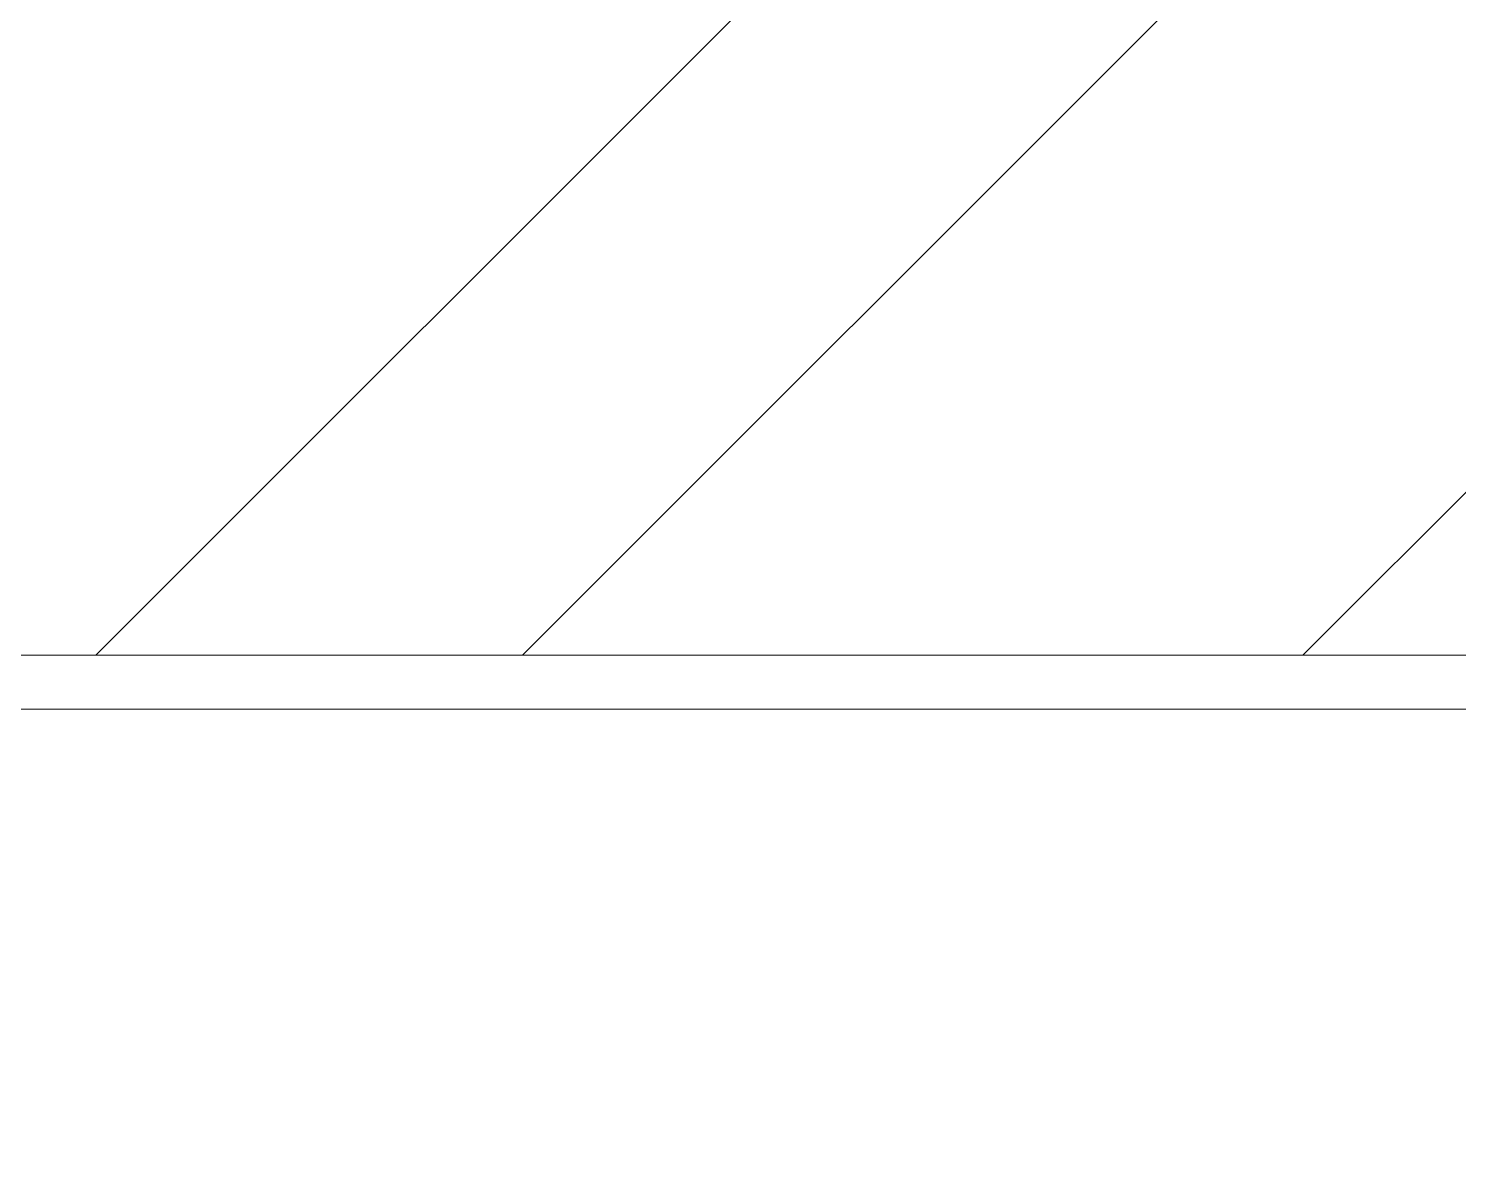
# Model space of a CAD drawing. Header units: millimetres. Extents: x 4003075 to 5615882, y 1445368 to 2591247.
# Drawn here: x 5377721 to 5380381, y 2442003 to 2444134 of the extents above; entities that cross this region are included whole.
import ezdxf

# ---------------------------------------------------------------- set-up
doc = ezdxf.new("R2010")
doc.units = ezdxf.units.MM
doc.layers.add('XR-평면도$0$A-ELEV-LIN3', color=9, linetype='Continuous', lineweight=18)
pattern_1 = [(45, (5195882, 1106247), (-1122.532, 1122.532), []), (45, (5195882, 1107040.7), (-1122.532, 1122.532), [])]

msp = doc.modelspace()

# ---------------------------------------------------------------- hatches: boundary and pattern name
at = {"layer": 'XR-평면도$0$A-ELEV-LIN3'}
h = msp.add_hatch(dxfattribs=at)
h.set_pattern_fill('STEEL', color=256, scale=500)
h.set_pattern_definition([(45, (5195882, 1106247), (-1122.532, 1122.532), []), (45, (5195882, 1107040.7), (-1122.532, 1122.532), [])])
h.paths.add_polyline_path([(5322875, 2431767.6), (5322875, 2430067.6), (5456375, 2430067.6), (5456375, 2431767.6)])
h.paths.add_polyline_path([(5364775, 2444667.6), (5364775, 2442967.6), (5498275, 2442967.6), (5498275, 2444667.6)])
h = msp.add_hatch(dxfattribs=at)
h.set_pattern_fill('STEEL', color=256, scale=500)
h.set_pattern_definition(pattern_1)
h.paths.add_polyline_path([(5322875, 2431767.6), (5322875, 2430067.6), (5456375, 2430067.6), (5456375, 2431767.6)])
h.paths.add_polyline_path([(5364775, 2444667.6), (5364775, 2442967.6), (5498275, 2442967.6), (5498275, 2444667.6)])
h = msp.add_hatch(dxfattribs=at)
h.set_pattern_fill('STEEL', color=256, scale=500)
h.set_pattern_definition(pattern_1)
h.paths.add_polyline_path([(5322875, 2431767.6), (5322875, 2430067.6), (5456375, 2430067.6), (5456375, 2431767.6)])
h.paths.add_polyline_path([(5364775, 2444667.6), (5364775, 2442967.6), (5498275, 2442967.6), (5498275, 2444667.6)])

# ---------------------------------------------------------------- linework, layer by layer
for points in [[(5498375, 2442867.6), (5498375, 2444767.6), (5364675, 2444767.6), (5364675, 2442867.6)], [(5498375.1, 2442867.6), (5498375.1, 2444767.6), (5364675, 2444767.6), (5364675, 2442867.6)], [(5498375.1, 2442867.6), (5498375.1, 2444767.6), (5364675, 2444767.6), (5364675, 2442867.6)], [(5498275, 2442967.6), (5498275, 2444667.6), (5364775, 2444667.6), (5364775, 2442967.6)], [(5498275, 2442967.6), (5498275, 2444667.6), (5364775, 2444667.6), (5364775, 2442967.6)], [(5498275, 2442967.6), (5498275, 2444667.6), (5364775, 2444667.6), (5364775, 2442967.6)]]:
    msp.add_lwpolyline(points, close=True, dxfattribs=at)

doc.saveas('drawing.dxf')
